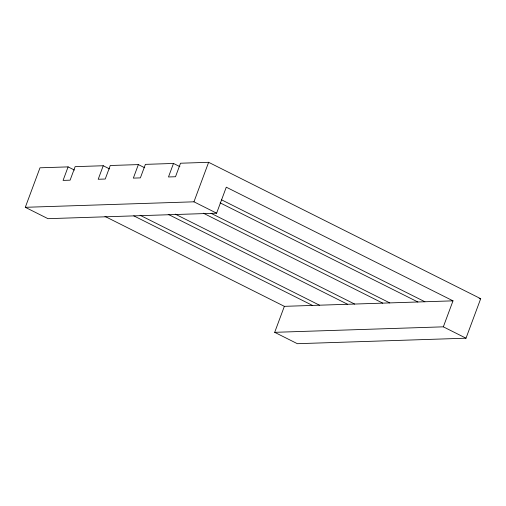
<?xml version="1.0" encoding="UTF-8"?>
<svg xmlns="http://www.w3.org/2000/svg" width="506" height="506" viewBox="0 0 506 506"><rect width="100%" height="100%" fill="white"/><g stroke="black" fill="none" stroke-linecap="round" stroke-linejoin="round"><path stroke-width="0.76" d="M453.003 300.842L284.359 306.339L274.688 332.328L443.338 326.832L453.003 300.842L226.283 187.188L216.619 213.178L47.969 218.674L25.3 207.308L39.993 167.802L68.101 166.885L74.458 170.073M68.101 166.885L63.073 180.402L70.1 180.174L75.128 166.657L103.237 165.74L109.593 168.928M103.237 165.74L98.208 179.257L105.235 179.029L110.264 165.513L138.366 164.595L144.729 167.783M138.366 164.595L133.344 178.112L140.371 177.884L145.393 164.368L173.501 163.451L179.864 166.638M173.501 163.451L168.479 176.967L175.506 176.739L180.528 163.223L208.636 162.306L480.7 298.692L466.007 338.198L297.364 343.694L274.688 332.328M25.3 207.308L193.943 201.812L208.636 162.306M479.138 298.742L480.7 298.692M221.483 199.788L424.895 301.759M220.104 202.849L417.867 301.987M193.943 201.812L216.619 213.178M443.338 326.832L466.007 338.198M211.072 213.323L389.759 302.904M203.336 213.197L382.732 303.132M175.228 214.114L354.624 304.049M168.201 214.342L347.597 304.277M140.092 215.259L319.488 305.194M133.774 215.841L312.468 305.422M104.957 216.404L284.359 306.339"/></g></svg>
